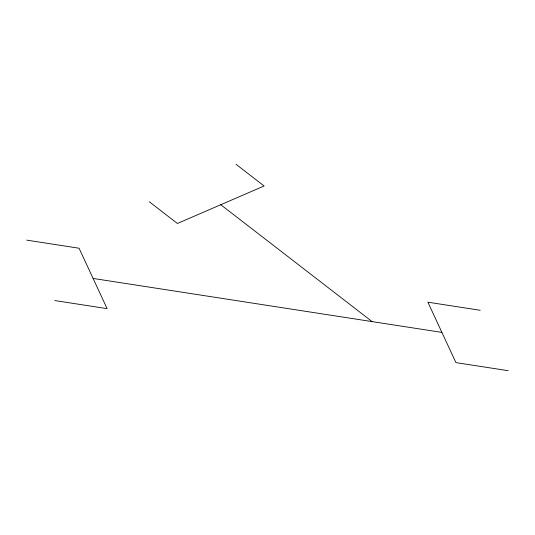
<?xml version="1.0" encoding="UTF-8"?>
<svg xmlns="http://www.w3.org/2000/svg" width="535" height="535" viewBox="0 0 535 535"><rect width="100%" height="100%" fill="white"/><g stroke="black" fill="none" stroke-linecap="round" stroke-linejoin="round"><path stroke-width="0.8" d="M26.75 240.135L79.073 248.233L107.114 308.648L54.791 300.556M480.209 310.287L427.886 302.195L455.927 362.61L508.25 370.702M93.09 278.441L441.91 332.402M236.042 164.298L264.129 185.986L177.406 223.47L149.312 201.775M220.768 204.724L372.146 321.609"/></g></svg>
